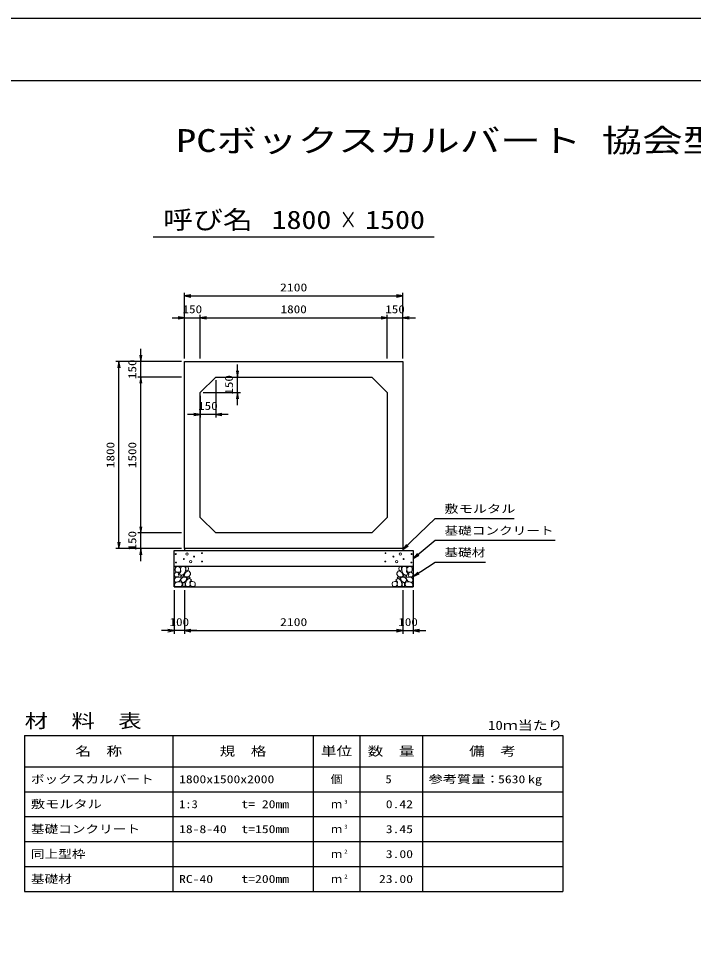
# Model space of a CAD drawing. Units: millimetres at full size. Extents: x 0 to 25230, y 0 to 17820.
# Drawn here: x 8469 to 14960, y 8910 to 17820 of the extents above; entities that cross this region are included whole.
import ezdxf
from ezdxf.enums import TextEntityAlignment as Align

# ---------------------------------------------------------------- set-up
doc = ezdxf.new("R2010")
doc.units = ezdxf.units.MM
for name, color, linetype, lineweight in [('D-DCR-HCHn', 4, 'Continuous', 9), ('D-MTR-FRAM', 7, 'Continuous', 25), ('D-MTR-LINE', 7, 'Continuous', 25), ('D-STR-DIM', 7, 'Continuous', 25), ('D-STR-STRn', 1, 'Continuous', 25), ('D-STR-TXT', 7, 'Continuous', 25), ('D-TTL', 2, 'Continuous', 25), ('D-TTL-TXT', 7, 'Continuous', 25)]:
    doc.layers.add(name, color=color, linetype=linetype, lineweight=lineweight)
doc.layers.add('D-MTR', color=7, linetype='Continuous')
doc.layers.add('D-MTR-TXT', color=7, linetype='Continuous')
doc.styles.add('ＭＳ ゴシック', font='')
doc.styles.get('ＭＳ ゴシック').set_extended_font_data('MS Gothic')

# ---------------------------------------------------------------- blocks, each defined once
blk = doc.blocks.new('open_arrow')
at = {"color": 0, "linetype": 'Continuous', "lineweight": -2}
blk.add_lwpolyline([(7.5, 1.25), (0, 0), (7.5, -1.25)], dxfattribs=at)

msp = doc.modelspace()

# ---------------------------------------------------------------- linework, layer by layer
at = {"layer": 'D-DCR-HCHn'}
for points in [[(9972.281, 12483.808), (9965.346, 12463.005), (9974.592, 12449.136), (9997.707, 12446.824), (10013.488, 12453.599), (10006.952, 12469.939), (10011.575, 12479.185), (10002.33, 12488.431), (9988.461, 12493.053)], [(10016.198, 12541.594), (9995.395, 12546.217), (9976.904, 12536.971), (9974.592, 12516.168), (9979.215, 12499.988), (10002.33, 12493.053), (10018.51, 12493.053), (10025.444, 12504.611), (10025.444, 12530.037)], [(10034.69, 12543.906), (10027.756, 12523.102), (10030.067, 12499.988), (10013.887, 12474.562), (10034.69, 12463.005), (10057.805, 12474.562), (10071.673, 12493.053), (10076.296, 12523.102), (10071.673, 12539.283), (10057.805, 12546.217)], [(10073.985, 12488.431), (10062.427, 12460.693), (10071.673, 12449.136), (10099.411, 12449.136), (10110.968, 12453.759), (10122.525, 12469.939), (10122.525, 12483.808), (10110.968, 12502.299), (10097.099, 12504.611)], [(10078.608, 12539.283), (10078.608, 12511.545), (10090.165, 12504.611), (10101.722, 12511.545), (10104.034, 12527.725), (10101.722, 12541.594), (10085.542, 12546.217)], [(12156.015, 12488.431), (12167.573, 12460.693), (12158.327, 12449.136), (12130.589, 12449.136), (12119.032, 12453.759), (12107.475, 12469.939), (12107.475, 12483.808), (12119.032, 12502.299), (12132.901, 12504.611)], [(12151.392, 12539.283), (12151.392, 12511.545), (12139.835, 12504.611), (12128.278, 12511.545), (12125.966, 12527.725), (12128.278, 12541.594), (12144.458, 12546.217)], [(12195.31, 12543.906), (12202.244, 12523.102), (12199.933, 12499.988), (12216.113, 12474.562), (12195.31, 12463.005), (12172.195, 12474.562), (12158.327, 12493.053), (12153.704, 12523.102), (12158.327, 12539.283), (12172.195, 12546.217)], [(12213.802, 12541.594), (12234.605, 12546.217), (12253.096, 12536.971), (12255.408, 12516.168), (12250.785, 12499.988), (12227.67, 12493.053), (12211.49, 12493.053), (12204.556, 12504.611), (12204.556, 12530.037)], [(12257.719, 12483.808), (12264.654, 12463.005), (12255.408, 12449.136), (12232.293, 12446.824), (12216.512, 12453.599), (12223.048, 12469.939), (12218.425, 12479.185), (12227.67, 12488.431), (12241.539, 12493.053)], [(10016.155, 12407.009), (10033.277, 12432.692), (10031.137, 12439.112), (10007.594, 12445.533), (9986.192, 12443.393), (9971.21, 12430.551), (9969.07, 12415.57), (9971.21, 12400.588), (9988.332, 12396.308)], [(10024.716, 12353.503), (10039.698, 12359.924), (10043.978, 12381.326), (10035.417, 12396.308), (10020.435, 12400.588), (10001.173, 12398.448), (9979.771, 12389.887), (9969.07, 12377.045), (9969.07, 12362.064), (9975.49, 12353.503), (10001.173, 12355.643)], [(10039.313, 12463.005), (10027.756, 12453.759), (10032.379, 12446.824), (10048.559, 12446.824), (10055.493, 12449.136), (10060.116, 12458.382), (10053.182, 12465.316)], [(10076.082, 12407.009), (10086.783, 12432.692), (10078.222, 12443.393), (10052.539, 12443.393), (10041.838, 12439.112), (10031.137, 12424.131), (10031.137, 12411.289), (10041.838, 12394.167), (10054.679, 12392.027)], [(10071.801, 12359.924), (10071.801, 12385.606), (10061.1, 12392.027), (10050.399, 12385.606), (10048.259, 12370.625), (10050.399, 12357.783), (10065.381, 12353.503)], [(10112.466, 12355.643), (10118.886, 12374.905), (10116.746, 12396.308), (10131.728, 12419.85), (10112.466, 12430.551), (10091.063, 12419.85), (10078.222, 12402.728), (10073.941, 12374.905), (10078.222, 12359.924), (10091.063, 12353.503)], [(10108.185, 12430.551), (10118.886, 12439.112), (10114.606, 12445.533), (10099.624, 12445.533), (10093.204, 12443.393), (10088.923, 12434.832), (10095.344, 12428.411)], [(10129.588, 12357.783), (10148.85, 12353.503), (10165.972, 12362.064), (10168.112, 12381.326), (10163.831, 12396.308), (10142.429, 12402.728), (10127.447, 12402.728), (10121.027, 12392.027), (10121.027, 12368.484)], [(12100.412, 12357.783), (12081.15, 12353.503), (12064.028, 12362.064), (12061.888, 12381.326), (12066.169, 12396.308), (12087.571, 12402.728), (12102.553, 12402.728), (12108.973, 12392.027), (12108.973, 12368.484)], [(12117.534, 12355.643), (12111.114, 12374.905), (12113.254, 12396.308), (12098.272, 12419.85), (12117.534, 12430.551), (12138.937, 12419.85), (12151.778, 12402.728), (12156.059, 12374.905), (12151.778, 12359.924), (12138.937, 12353.503)], [(12121.815, 12430.551), (12111.114, 12439.112), (12115.394, 12445.533), (12130.376, 12445.533), (12136.796, 12443.393), (12141.077, 12434.832), (12134.656, 12428.411)], [(12153.918, 12407.009), (12143.217, 12432.692), (12151.778, 12443.393), (12177.461, 12443.393), (12188.162, 12439.112), (12198.863, 12424.131), (12198.863, 12411.289), (12188.162, 12394.167), (12175.321, 12392.027)], [(12158.199, 12359.924), (12158.199, 12385.606), (12168.9, 12392.027), (12179.601, 12385.606), (12181.741, 12370.625), (12179.601, 12357.783), (12164.619, 12353.503)], [(12190.687, 12463.005), (12202.244, 12453.759), (12197.621, 12446.824), (12181.441, 12446.824), (12174.507, 12449.136), (12169.884, 12458.382), (12176.818, 12465.316)], [(12205.284, 12353.503), (12190.302, 12359.924), (12186.022, 12381.326), (12194.583, 12396.308), (12209.565, 12400.588), (12228.827, 12398.448), (12250.229, 12389.887), (12260.93, 12377.045), (12260.93, 12362.064), (12254.51, 12353.503), (12228.827, 12355.643)], [(12213.845, 12407.009), (12196.723, 12432.692), (12198.863, 12439.112), (12222.406, 12445.533), (12243.808, 12443.393), (12258.79, 12430.551), (12260.93, 12415.57), (12258.79, 12400.588), (12241.668, 12396.308)]]:
    msp.add_lwpolyline(points, close=True, dxfattribs=at)
for centre, radius in [((9981.091, 12666.145), 4.5), ((10090.004, 12666.145), 11.25), ((10232.197, 12675.221), 4.5), ((11997.803, 12675.221), 4.5), ((12139.996, 12666.145), 11.25), ((12248.909, 12666.145), 4.5), ((9982.803, 12585.879), 4.5), ((10058.437, 12618.641), 4.5), ((10124.996, 12594.955), 11.25), ((10156.563, 12642.459), 4.5), ((10233.909, 12594.955), 4.5), ((11996.091, 12594.955), 4.5), ((12073.437, 12642.459), 4.5), ((12105.004, 12594.955), 11.25), ((12171.563, 12618.641), 4.5), ((12247.197, 12585.879), 4.5)]:
    msp.add_circle(centre, radius, dxfattribs=at)
at = {"layer": 'D-MTR-FRAM'}
for p, q in [((8527.5, 10920), (13702.5, 10920)), ((8527.5, 10920), (8527.5, 9420)), ((13702.5, 10920), (13702.5, 9420)), ((8527.5, 9420), (13702.5, 9420))]:
    msp.add_line(p, q, dxfattribs=at)
at = {"layer": 'D-MTR-LINE'}
for p, q in [((9952.5, 10920), (9952.5, 9420)), ((11302.5, 10920), (11302.5, 9420)), ((11752.5, 10920), (11752.5, 9420)), ((12352.5, 10920), (12352.5, 9420)), ((8527.5, 10620), (13702.5, 10620)), ((8527.5, 10380), (13702.5, 10380)), ((8527.5, 10140), (13702.5, 10140)), ((8527.5, 9900), (13702.5, 9900)), ((8527.5, 9660), (13702.5, 9660))]:
    msp.add_line(p, q, dxfattribs=at)
at = {"layer": 'D-STR-DIM'}
for p, q in [((10065, 14550), (10065, 15180)), ((10065, 15150), (12165, 15150)), ((12165, 14550), (12165, 15180)), ((10065, 14550), (10065, 14970)), ((10215, 14550), (10215, 14970)), ((10215, 14550), (10215, 14970)), ((12015, 14550), (12015, 14970)), ((12015, 14550), (12015, 14970)), ((12165, 14550), (12165, 14970)), ((9945, 14940), (10335, 14940)), ((10215, 14940), (12015, 14940)), ((11895, 14940), (12285, 14940)), ((9645, 14250), (9645, 14640)), ((10035, 14520), (9405, 14520)), ((9435, 12720), (9435, 14520)), ((10035, 14520), (9615, 14520)), ((10575, 14100), (10575, 14490)), ((10035, 14370), (9615, 14370)), ((10035, 14370), (9615, 14370)), ((9645, 12870), (9645, 14370)), ((10395, 14370), (10605, 14370)), ((10365, 14340), (10365, 13980)), ((10215, 14190), (10215, 13980)), ((10245, 14220), (10605, 14220)), ((10485, 14010), (10095, 14010)), ((9645, 12600), (9645, 12990)), ((10035, 12870), (9615, 12870)), ((10035, 12870), (9615, 12870)), ((10035, 12720), (9405, 12720)), ((10035, 12720), (9615, 12720)), ((9965, 12320), (9965, 11900)), ((10065, 12320), (10065, 11900)), ((10065, 12320), (10065, 11900)), ((12165, 12320), (12165, 11900)), ((12165, 12320), (12165, 11900)), ((12265, 12320), (12265, 11900)), ((10185, 11930), (9845, 11930)), ((10065, 11930), (12165, 11930)), ((12045, 11930), (12385, 11930))]:
    msp.add_line(p, q, dxfattribs=at)
at = {"layer": 'D-STR-STRn'}
for p, q in [((10065, 14520), (12165, 14520)), ((10065, 12720), (10065, 14520)), ((12165, 14520), (12165, 12720)), ((10365, 14370), (10215, 14220)), ((10365, 14370), (11865, 14370)), ((12015, 14220), (11865, 14370)), ((10215, 13020), (10215, 14220)), ((12015, 14220), (12015, 13020)), ((10215, 13020), (10365, 12870)), ((11865, 12870), (12015, 13020)), ((11865, 12870), (10365, 12870)), ((9965, 12350), (9965, 12700)), ((9965, 12700), (12265, 12700)), ((12165, 12720), (10065, 12720)), ((10065, 12720), (10065, 12700)), ((12165, 12720), (12165, 12700)), ((12265, 12700), (12265, 12350)), ((9965, 12550), (12265, 12550)), ((9965, 12350), (12265, 12350))]:
    msp.add_line(p, q, dxfattribs=at)
at = {"layer": 'D-STR-TXT'}
for points in [[(12165, 12710), (12475, 13010), (12535, 13010), (13234.975, 13010)], [(12265, 12625), (12475, 12800), (12535, 12800), (13630.457, 12800)], [(12265, 12450), (12475, 12590), (12535, 12590), (12959.416, 12590)]]:
    msp.add_lwpolyline(points, dxfattribs=at)
at = {"layer": 'D-TTL'}
for points in [[(0, 0), (25230, 0), (25230, 17820), (0, 17820)], [(600, 600), (24630, 600), (24630, 17220), (600, 17220)]]:
    msp.add_lwpolyline(points, close=True, dxfattribs=at)
at = {"layer": 'D-TTL-TXT'}
msp.add_line((9765, 15720), (12465, 15720), dxfattribs=at)

# ---------------------------------------------------------------- block references
at = {"layer": 'D-STR-DIM', "xscale": 8, "yscale": 8}
for p in [(10065, 15150), (10215, 14940), (10215, 14940), (12165, 14940), (10365, 14010), (10065, 11930), (10065, 11930), (12265, 11930)]:
    msp.add_blockref('open_arrow', p, dxfattribs=at)
for p, rotation in [((12165, 15150), 180), ((10065, 14940), 180), ((12015, 14940), 180), ((12015, 14940), 180), ((9645, 14520), 90), ((9435, 14520), 270), ((9645, 14370), 270), ((9645, 14370), 270), ((10575, 14370), 90), ((10575, 14220), 270), ((10215, 14010), 180), ((9645, 12870), 90), ((9645, 12870), 90), ((9435, 12720), 90), ((9645, 12720), 270), ((9965, 11930), 180), ((12165, 11930), 180), ((12165, 11930), 180)]:
    msp.add_blockref('open_arrow', p, dxfattribs=dict(at, rotation=rotation))
at = {"layer": 'D-STR-TXT', "xscale": 8, "yscale": 8}
for p, rotation in [((12165, 12710), 44.1), ((12265, 12625), 39.8), ((12265, 12450), 33.7)]:
    msp.add_blockref('open_arrow', p, dxfattribs=dict(at, rotation=rotation))

# ---------------------------------------------------------------- texts
at = {"layer": 'D-MTR', "style": 'ＭＳ ゴシック', "width": 1.25}
msp.add_text('材\u3000料\u3000表', height=132, dxfattribs=at).set_placement((8527.5, 10956), align=Align.BOTTOM_LEFT)
at = {"layer": 'D-MTR', "style": 'ＭＳ ゴシック', "width": 1.2}
msp.add_text('10ｍ当たり', height=87.98, dxfattribs=at).set_placement((13702.5, 10949), align=Align.BOTTOM_RIGHT)
at = {"layer": 'D-MTR-TXT', "style": 'ＭＳ ゴシック'}
for s, height, width, p in [('名\u3000称', 87.98, 1.25, (9240, 10770)), ('規\u3000格', 87.98, 1.25, (10627.5, 10770)), ('単位', 87.98, 1.25, (11527.5, 10770)), ('数\u3000量', 87.98, 1.25, (12052.5, 10770)), ('備\u3000考', 87.98, 1.25, (13027.5, 10770)), ('個', 76.98, 1.1, (11527.5, 10500))]:
    msp.add_text(s, height=height, dxfattribs=dict(at, width=width)).set_placement(p, align=Align.MIDDLE_CENTER)
for s, width, p in [('ボックスカルバート', 1.25, (8587.5, 10500)), ('1800x1500x2000', 1.25, (10012.5, 10500)), ('参考質量：    kg', 1.3, (12412.5, 10500)), ('敷モルタル', 1.3, (8587.5, 10260)), ('1:3', 1.15, (10012.5, 10260)), ('t= 20mm', 1.25, (10612.5, 10260)), ('基礎コンクリート', 1.25, (8587.5, 10020)), ('18-8-40', 1.25, (10012.5, 10020)), ('t=150mm', 1.25, (10612.5, 10020)), ('同上型枠', 1.25, (8587.5, 9780)), ('基礎材', 1.25, (8587.5, 9540)), ('RC-40', 1.25, (10012.5, 9540)), ('t=200mm', 1.25, (10612.5, 9540))]:
    msp.add_text(s, height=76.98, dxfattribs=dict(at, width=width)).set_placement(p, align=Align.MIDDLE_LEFT)
for s, width, p in [('5', 1.15, (12057.83, 10500)), ('5630', 1.25, (13342.5, 10500)), ('0.42', 1.25, (12262.5, 10260)), ('3.45', 1.25, (12262.5, 10020)), ('3.00', 1.25, (12262.5, 9780)), ('23.00', 1.25, (12262.5, 9540))]:
    msp.add_text(s, height=76.98, dxfattribs=dict(at, width=width)).set_placement(p, align=Align.MIDDLE_RIGHT)
for p in [(11527.5, 10260), (11527.5, 10020), (11527.5, 9780), (11527.5, 9540)]:
    msp.add_text('ｍ', height=76.98, dxfattribs=at).set_placement(p, align=Align.MIDDLE_CENTER)
at = {"layer": 'D-MTR-TXT', "style": 'ＭＳ ゴシック', "width": 1.15}
for s, p in [('3', (11602.5, 10253)), ('3', (11602.5, 10013)), ('2', (11602.5, 9773)), ('2', (11602.5, 9533))]:
    msp.add_text(s, height=38.49, dxfattribs=at).set_placement(p, align=Align.BOTTOM_LEFT)
at = {"layer": 'D-STR-DIM', "style": 'ＭＳ ゴシック'}
for s, width, p in [('2100', 1.25, (11115, 15232.5)), ('150', 1.2, (10140, 15022.5)), ('1800', 1.2, (11115, 15022.5)), ('150', 1.2, (12090, 15022.5)), ('150', 1.2, (10290, 14092.5)), ('100', 1.2, (10015, 12012.5)), ('2100', 1.25, (11115, 12012.5)), ('100', 1.2, (12215, 12012.5))]:
    msp.add_text(s, height=76.98, dxfattribs=dict(at, width=width)).set_placement(p, align=Align.MIDDLE_CENTER)
at = {"layer": 'D-STR-DIM', "style": 'ＭＳ ゴシック', "width": 1.2}
for s, p in [('150', (9562.5, 14445)), ('150', (10492.5, 14295)), ('1800', (9352.5, 13620)), ('1500', (9562.5, 13620)), ('150', (9562.5, 12795))]:
    msp.add_text(s, height=76.98, rotation=90, dxfattribs=at).set_placement(p, align=Align.MIDDLE_CENTER)
at = {"layer": 'D-STR-TXT', "style": 'ＭＳ ゴシック'}
for s, width, p in [('敷モルタル', 1.3, (12565, 13040)), ('基礎コンクリート', 1.25, (12565, 12830)), ('基礎材', 1.25, (12565, 12620))]:
    msp.add_text(s, height=76.98, dxfattribs=dict(at, width=width)).set_placement(p, align=Align.BOTTOM_LEFT)
at = {"layer": 'D-TTL-TXT', "style": 'ＭＳ ゴシック'}
for s, height, width, p in [('PCボックスカルバート 協会型', 219.9, 1.3, (12615, 16470)), ('呼び名', 176, 1.2, (10290, 15742.5)), ('1800', 176, 1.2, (11190, 15742.5)), ('×', 176, 0.7, (11640, 15742.5)), ('1500', 176, 1.2, (12090, 15742.5))]:
    msp.add_text(s, height=height, dxfattribs=dict(at, width=width)).set_placement(p, align=Align.BOTTOM_CENTER)

doc.saveas('drawing.dxf')
